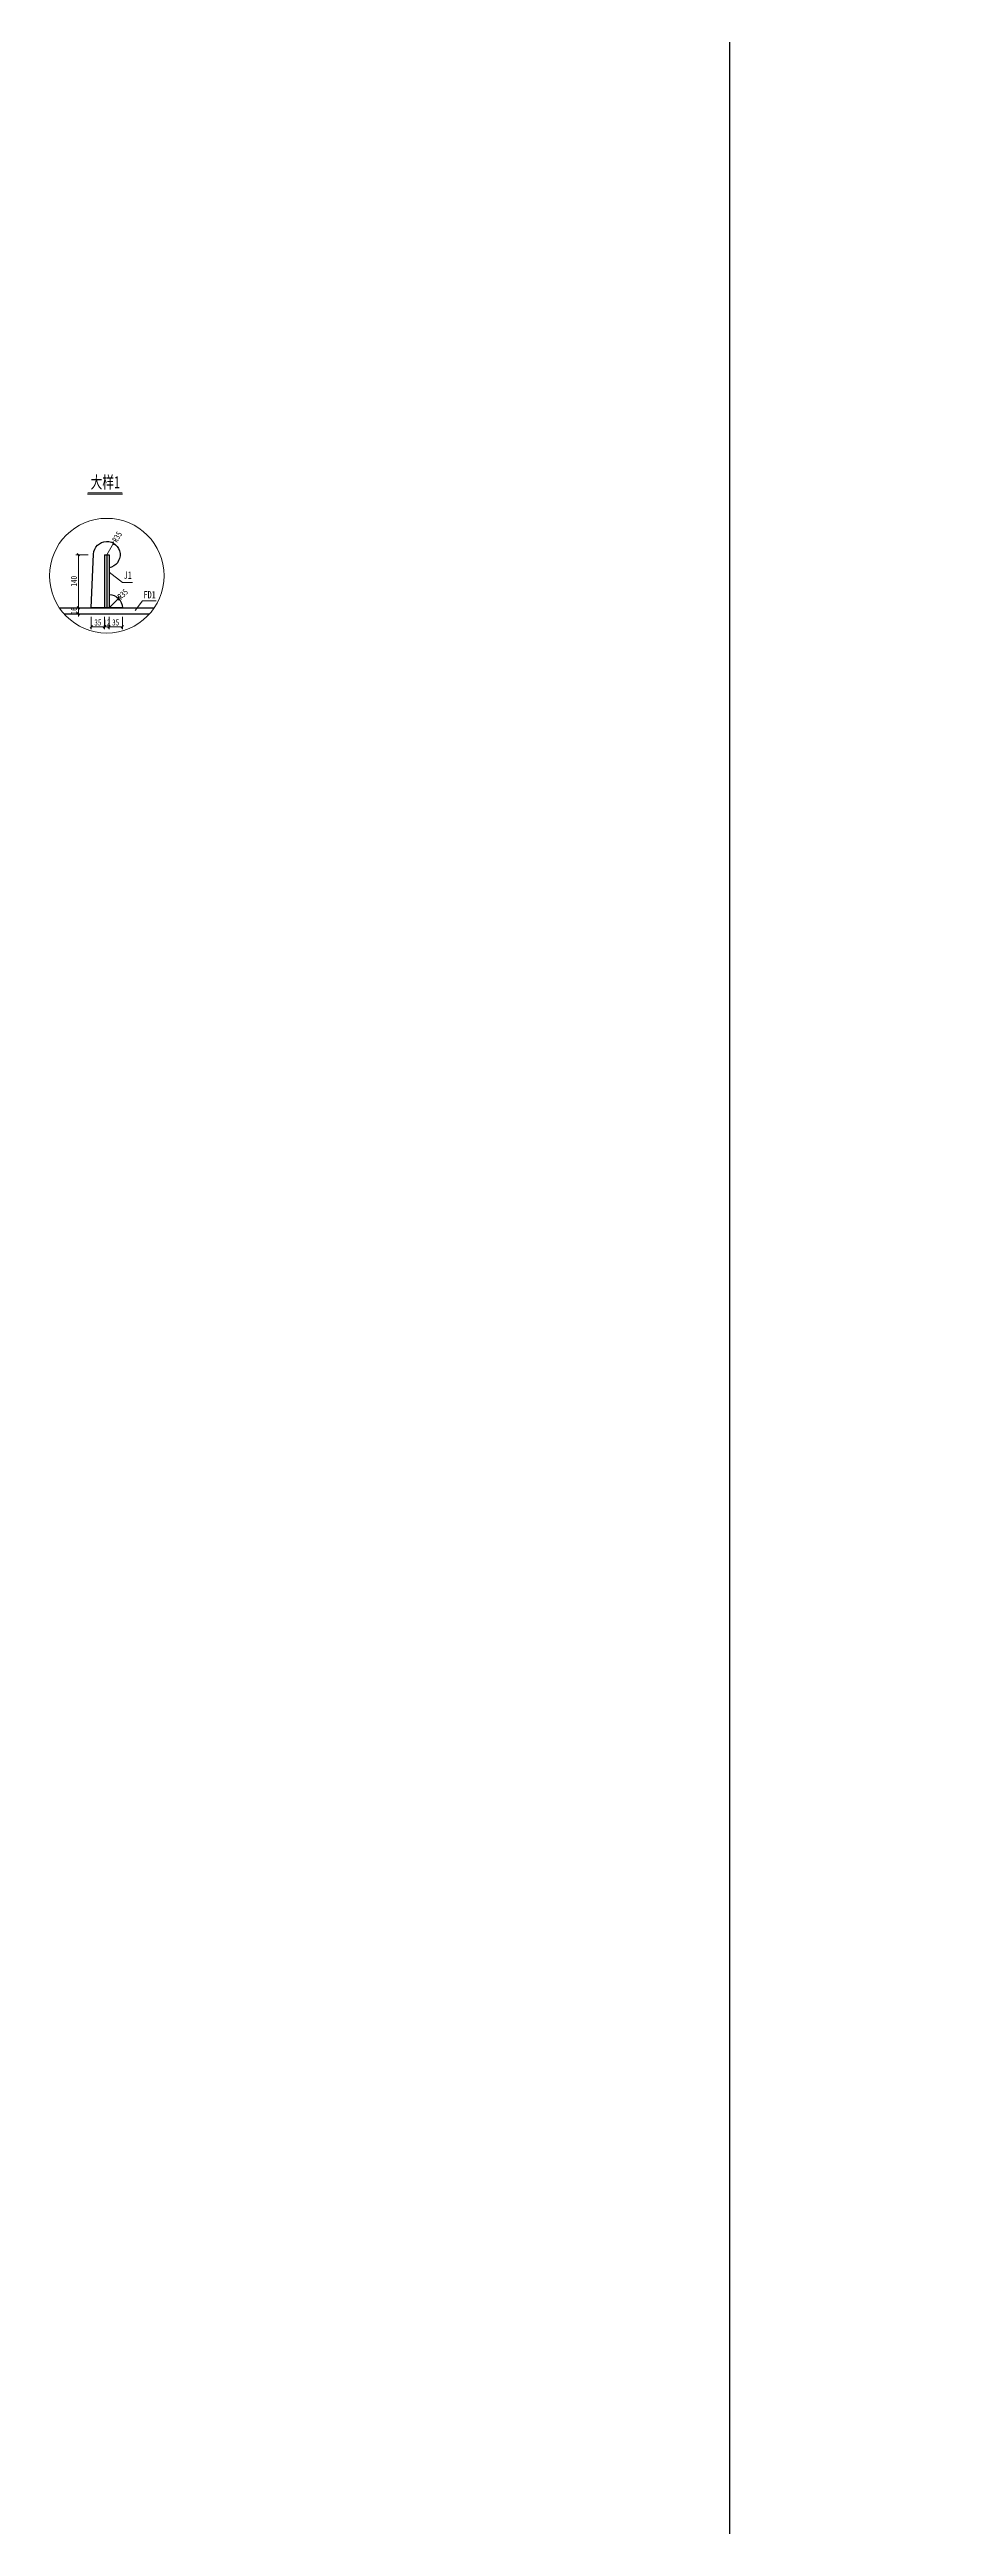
# Model space of a CAD drawing. Header units: millimetres. Extents: x -60009 to 63758, y -2164 to 95433.
# Drawn here: x -21111 to -18727, y 43532 to 50060 of the extents above; entities that cross this region are included whole.
import ezdxf
from ezdxf.enums import TextEntityAlignment as Align

# ---------------------------------------------------------------- set-up
doc = ezdxf.new("R2010")
doc.units = ezdxf.units.MM
doc.layers.get('Defpoints').update_dxf_attribs({"color": 8})
for name, color, linetype, lineweight in [('文字', 7, 'Continuous', 15), ('标注线及字体', 2, 'Continuous', 15), ('细实线', 4, 'Continuous', 15), ('钢板粗线', 1, 'Continuous', 25)]:
    doc.layers.add(name, color=color, linetype=linetype, lineweight=lineweight)
doc.styles.add('111', font='仿宋_GB2312.TTF', dxfattribs={"width": 0.7})
doc.styles.add('BM_Dim', font='仿宋_GB2312.TTF', dxfattribs={"width": 0.85})
doc.dimstyles.new('200', dxfattribs={"dimscale": 0, "dimtxt": 2.5, "dimasz": 1, "dimexe": 1, "dimexo": 1, "dimgap": 0.6, "dimtad": 1, "dimdec": 0, "dimdsep": 46, "dimtxsty": '111', "dimblk": 'OBLIQUE', "dimcen": 0, "dimclrd": 4, "dimclre": 4, "dimclrt": 4, "dimadec": 1, "dimazin": 2, "dimtfac": 1, "dimtdec": 0, "dimtix": 1, "dimtmove": 2, "dimatfit": 3, "dimfxl": 4, "dimfxlon": 1, "dimtolj": 1, "dimlwd": -1, "dimlwe": -1, "dimarcsym": 0})

# ---------------------------------------------------------------- blocks, each defined once
blk = doc.blocks.new('_Oblique')
at = {"color": 0, "linetype": 'ByBlock', "lineweight": -2}
blk.add_line((-0.5, -0.5), (0.5, 0.5), dxfattribs=at)
blk = doc.blocks.new('*D26')
at = {"layer": 'Defpoints', "color": 0, "transparency": 16777216}
for p in [(4802.4, 48424.8), (5148.5, 47486.6), (-3312.5, 46016.2), (-18535.6, 38702.5), (-18113.5, 37796)]:
    blk.add_point(p, dxfattribs=at)
at = {"layer": '细实线', "color": 4, "transparency": 16777216}
for p, q in [((4664.8, 48797.9), (4549.4, 49110.6)), ((-18705.4, 39067.1), (-18846, 39369.3))]:
    blk.add_line(p, q, dxfattribs=at)
blk.add_arc((111035.8, -239598.9), 307654.9, 110.245771, 114.965716, dxfattribs=at)
at = {"layer": '细实线', "color": 4, "transparency": 16777216, "xscale": 66.66666666666666, "yscale": 66.66666666666666, "zscale": 66.66666666666666}
for p, rotation in [((4572.5, 49048.1), 20.24577076623899), ((-18817.9, 39308.9), 204.9657163053863)]:
    blk.add_blockref('_Oblique', p, dxfattribs=dict(at, rotation=rotation))
at = {"layer": '细实线', "color": 4, "transparency": 16777216, "insert": (-7280.6, 44557.8), "char_height": 166.667, "attachment_point": 5, "rotation": 22.60574, "style": '111'}
blk.add_mtext('25289 顶板t=16mm', dxfattribs=at)
blk = doc.blocks.new('12-140加劲 有焊孔')
at = {"layer": '钢板粗线'}
for p, q in [((41, 0), (35, 141.5)), ((-41, 0), (41, 0))]:
    blk.add_line(p, q, dxfattribs=at)
for centre, start, end in [((0, 140), 2.44105, 260.12911), ((-6, 0), 90, 180)]:
    blk.add_arc(centre, 35, start, end, dxfattribs=at)
blk = doc.blocks.new('12-140加劲 无焊孔')
at = {"layer": 'Defpoints'}
blk.add_line((0, -140), (0, 0), dxfattribs=at)
at = {"layer": '钢板粗线'}
for p, q in [((-6, 0), (6, 0)), ((-6, -140), (-6, 0)), ((6, -140), (6, 0)), ((-6, -140), (6, -140))]:
    blk.add_line(p, q, dxfattribs=at)
blk = doc.blocks.new('*D65')
at = {"layer": 'Defpoints', "color": 0, "transparency": 16777216}
for p in [(-20966.1, 48728.3), (-21035.1, 48588.4), (-20966.1, 48588.4)]:
    blk.add_point(p, dxfattribs=at)
at = {"layer": '细实线', "color": 4, "transparency": 16777216}
for p, q in [((-21009.1, 48728.3), (-21041.6, 48728.3)), ((-21035.1, 48728.3), (-21035.1, 48588.4)), ((-21009.1, 48588.4), (-21041.6, 48588.4))]:
    blk.add_line(p, q, dxfattribs=at)
at = {"layer": '细实线', "color": 4, "transparency": 16777216, "xscale": 6.510416666666665, "yscale": 6.510416666666665, "zscale": 6.510416666666665}
for p, rotation in [((-21035.1, 48728.3), 90), ((-21035.1, 48588.4), 270)]:
    blk.add_blockref('_Oblique', p, dxfattribs=dict(at, rotation=rotation))
at = {"layer": '细实线', "color": 4, "transparency": 16777216, "insert": (-21046.8, 48658.4), "char_height": 16.28, "attachment_point": 5, "rotation": 90, "style": '111'}
blk.add_mtext('\\A1;140', dxfattribs=at)
blk = doc.blocks.new('*D66')
at = {"layer": 'Defpoints', "color": 0, "transparency": 16777216}
for p in [(-21001.1, 48588.4), (-20966.1, 48588.4), (-21001.1, 48538.2)]:
    blk.add_point(p, dxfattribs=at)
at = {"layer": '细实线', "color": 4, "transparency": 16777216}
for p, q in [((-21001.1, 48564.2), (-21001.1, 48531.7)), ((-20966.1, 48538.2), (-21001.1, 48538.2)), ((-20966.1, 48564.2), (-20966.1, 48531.7))]:
    blk.add_line(p, q, dxfattribs=at)
at = {"layer": '细实线', "color": 4, "transparency": 16777216, "xscale": 6.510416666666665, "yscale": 6.510416666666665, "zscale": 6.510416666666665, "rotation": 180}
blk.add_blockref('_Oblique', (-21001.1, 48538.2), dxfattribs=at)
at = {"layer": '细实线', "color": 4, "transparency": 16777216, "xscale": 6.510416666666665, "yscale": 6.510416666666665, "zscale": 6.510416666666665}
blk.add_blockref('_Oblique', (-20966.1, 48538.2), dxfattribs=at)
at = {"layer": '细实线', "color": 4, "transparency": 16777216, "insert": (-20983.6, 48549.8), "char_height": 16.28, "attachment_point": 5, "style": '111'}
blk.add_mtext('\\A1;35', dxfattribs=at)
blk = doc.blocks.new('*D67')
at = {"layer": 'Defpoints', "color": 0, "transparency": 16777216}
for p in [(-20966.1, 48588.4), (-20954.1, 48588.4), (-20954.1, 48538.2)]:
    blk.add_point(p, dxfattribs=at)
at = {"layer": '细实线', "color": 4, "transparency": 16777216}
for p, q in [((-20966.1, 48538.2), (-20972.7, 48538.2)), ((-20966.1, 48564.2), (-20966.1, 48531.7)), ((-20966.1, 48538.2), (-20954.1, 48538.2)), ((-20954.1, 48564.2), (-20954.1, 48531.7)), ((-20954.1, 48538.2), (-20947.6, 48538.2))]:
    blk.add_line(p, q, dxfattribs=at)
at = {"layer": '细实线', "color": 4, "transparency": 16777216, "xscale": 6.510416666666665, "yscale": 6.510416666666665, "zscale": 6.510416666666665}
blk.add_blockref('_Oblique', (-20966.1, 48538.2), dxfattribs=at)
at = {"layer": '细实线', "color": 4, "transparency": 16777216, "xscale": 6.510416666666665, "yscale": 6.510416666666665, "zscale": 6.510416666666665, "rotation": 180}
blk.add_blockref('_Oblique', (-20954.1, 48538.2), dxfattribs=at)
at = {"layer": '细实线', "color": 4, "transparency": 16777216, "insert": (-20960.1, 48549.7), "char_height": 16.28, "attachment_point": 5, "style": '111'}
blk.add_mtext('\\A1;12', dxfattribs=at)
blk = doc.blocks.new('*D68')
at = {"layer": 'Defpoints', "color": 0, "transparency": 16777216}
for p in [(-20954.1, 48588.4), (-20919.1, 48588.4), (-20919.1, 48538.2)]:
    blk.add_point(p, dxfattribs=at)
at = {"layer": '细实线', "color": 4, "transparency": 16777216}
for p, q in [((-20954.1, 48564.2), (-20954.1, 48531.7)), ((-20954.1, 48538.2), (-20919.1, 48538.2)), ((-20919.1, 48564.2), (-20919.1, 48531.7))]:
    blk.add_line(p, q, dxfattribs=at)
at = {"layer": '细实线', "color": 4, "transparency": 16777216, "xscale": 6.510416666666665, "yscale": 6.510416666666665, "zscale": 6.510416666666665, "rotation": 180}
blk.add_blockref('_Oblique', (-20954.1, 48538.2), dxfattribs=at)
at = {"layer": '细实线', "color": 4, "transparency": 16777216, "xscale": 6.510416666666665, "yscale": 6.510416666666665, "zscale": 6.510416666666665}
blk.add_blockref('_Oblique', (-20919.1, 48538.2), dxfattribs=at)
at = {"layer": '细实线', "color": 4, "transparency": 16777216, "insert": (-20936.6, 48549.8), "char_height": 16.28, "attachment_point": 5, "style": '111'}
blk.add_mtext('\\A1;35', dxfattribs=at)
blk = doc.blocks.new('*D69')
at = {"layer": 'Defpoints', "color": 0, "transparency": 16777216}
for p in [(-20960.1, 48728.4), (-20942.5, 48758.7)]:
    blk.add_point(p, dxfattribs=at)
at = {"layer": '细实线', "color": 4, "transparency": 16777216}
for p, q in [((-20942.5, 48758.7), (-20960.1, 48728.4)), ((-20960.1, 48728.4), (-20942.5, 48758.7))]:
    blk.add_line(p, q, dxfattribs=at)
at = {"layer": '细实线', "color": 4, "transparency": 16777216, "xscale": 6.510416666666665, "yscale": 6.510416666666665, "zscale": 6.510416666666665, "rotation": 59.80760468118838}
blk.add_blockref('_Oblique', (-20942.5, 48758.7), dxfattribs=at)
at = {"layer": '细实线', "color": 4, "transparency": 16777216, "insert": (-20932.8, 48775.4), "char_height": 16.28, "attachment_point": 5, "rotation": 59.8076, "style": '111'}
blk.add_mtext('\\A1;R35', dxfattribs=at)
blk = doc.blocks.new('*D70')
at = {"layer": 'Defpoints', "color": 0, "transparency": 16777216}
for p in [(-20954.1, 48588.4), (-20929.3, 48613.1)]:
    blk.add_point(p, dxfattribs=at)
at = {"layer": '细实线', "color": 4, "transparency": 16777216}
for p, q in [((-20929.3, 48613.1), (-20954.1, 48588.4)), ((-20954.1, 48588.4), (-20929.3, 48613.1))]:
    blk.add_line(p, q, dxfattribs=at)
at = {"layer": '细实线', "color": 4, "transparency": 16777216, "xscale": 6.510416666666665, "yscale": 6.510416666666665, "zscale": 6.510416666666665, "rotation": 44.79607134912222}
blk.add_blockref('_Oblique', (-20929.3, 48613.1), dxfattribs=at)
at = {"layer": '细实线', "color": 4, "transparency": 16777216, "insert": (-20918, 48624.3), "char_height": 16.28, "attachment_point": 5, "rotation": 44.79607, "style": '111'}
blk.add_mtext('\\A1;R35', dxfattribs=at)
blk = doc.blocks.new('*D71')
at = {"layer": 'Defpoints', "color": 0, "transparency": 16777216}
for p in [(-21035.1, 48572.4), (-21001.1, 48588.4), (-21001.1, 48572.4)]:
    blk.add_point(p, dxfattribs=at)
at = {"layer": '细实线', "color": 4, "transparency": 16777216}
for p, q in [((-21009.1, 48588.4), (-21041.6, 48588.4)), ((-21009.1, 48572.4), (-21041.6, 48572.4)), ((-21035.1, 48588.4), (-21035.1, 48594.9)), ((-21035.1, 48588.4), (-21035.1, 48572.4)), ((-21035.1, 48572.4), (-21035.1, 48565.9))]:
    blk.add_line(p, q, dxfattribs=at)
at = {"layer": '细实线', "color": 4, "transparency": 16777216, "xscale": 6.510416666666665, "yscale": 6.510416666666665, "zscale": 6.510416666666665}
for p, rotation in [((-21035.1, 48588.4), 270), ((-21035.1, 48572.4), 90)]:
    blk.add_blockref('_Oblique', p, dxfattribs=dict(at, rotation=rotation))
at = {"layer": '细实线', "color": 4, "transparency": 16777216, "insert": (-21046.8, 48580.4), "char_height": 16.28, "attachment_point": 5, "rotation": 90, "style": '111'}
blk.add_mtext('\\A1;16', dxfattribs=at)

msp = doc.modelspace()

# ---------------------------------------------------------------- linework, layer by layer
at = {"color": 4}
msp.add_line((-21010.6, 48888.7), (-20919, 48888.7), dxfattribs=at)
at = {"color": 6, "const_width": 2.34}
msp.add_lwpolyline([(-21010.6, 48892.7), (-20919, 48892.7)], dxfattribs=at)
at = {"layer": 'Defpoints'}
msp.add_lwpolyline([(-19316.8, 51614.2), (6349.8, 51614.2), (6349.8, 34560.8), (-19316.8, 34560.8)], close=True, dxfattribs=at)
at = {"layer": '细实线'}
for p, q in [((-20918.7, 48655.1), (-20954.1, 48682.2)), ((-20918.7, 48655.1), (-20892, 48655.1)), ((-20866.2, 48606.5), (-20885.6, 48581.7)), ((-20866.2, 48606.5), (-20829.5, 48606.5))]:
    msp.add_line(p, q, dxfattribs=at)
msp.add_circle((-20960.1, 48673), 151.1, dxfattribs=at)
at = {"layer": '钢板粗线'}
for p, q in [((-21085.3, 48588.4), (-20834.9, 48588.4)), ((-21072.9, 48572.4), (-20847.4, 48572.4))]:
    msp.add_line(p, q, dxfattribs=at)

# ---------------------------------------------------------------- block references
at = {"layer": '细实线', "xscale": -1}
msp.add_blockref('12-140加劲 有焊孔', (-20960.1, 48588.4), dxfattribs=at)
at = {"layer": '细实线', "xscale": -1, "rotation": 180}
msp.add_blockref('12-140加劲 无焊孔', (-20960.1, 48588.4), dxfattribs=at)

# ---------------------------------------------------------------- texts
at = {"layer": '文字', "style": 'BM_Dim', "width": 0.7}
for s, p in [('J1', (-20904.9, 48658.8)), ('FD1', (-20847.1, 48607.1))]:
    msp.add_text(s, height=19.53, dxfattribs=at).set_placement(p, align=Align.BOTTOM_CENTER)
at = {"layer": '标注线及字体', "color": 0, "style": '111', "width": 0.7}
msp.add_text('大样1', height=32.55, dxfattribs=at).set_placement((-20964.2, 48920.1), align=Align.MIDDLE)

# ---------------------------------------------------------------- dimensions: what is measured, and where the dimension line sits
at = {"layer": '细实线'}
dim = msp.add_angular_dim_2l(base=(-3312.5, 46016.2), line1=((-18535.6, 38702.5), (-18113.5, 37796)), line2=((4802.4, 48424.8), (5148.5, 47486.6)), text='25289 顶板t=16mm', dimstyle='200', override={"dimscale": 66.666667, "dimtxsty": '111', "dimblk": 'Oblique'}, dxfattribs=at)
dim.commit()
dim.dimension.update_dxf_attribs({"geometry": '*D26', "text_midpoint": (-7280.6, 44557.8)})
for center, mpoint, picture, middle in [((-20960.1, 48728.4), (-20942.5, 48758.7), '*D69', (-20932.8, 48775.4)), ((-20954.1, 48588.4), (-20929.3, 48613.1), '*D70', (-20918, 48624.3))]:
    dim = msp.add_radius_dim(center=center, mpoint=mpoint, dimstyle='200', override={"dimscale": 6.510417, "dimblk": 'Oblique'}, dxfattribs=at)
    dim.commit()
    dim.dimension.update_dxf_attribs({"geometry": picture, "text_midpoint": middle, "dimtype": 164})
for base, p1, p2, picture, middle in [((-21035.1, 48588.4), (-20966.1, 48728.3), (-20966.1, 48588.4), '*D65', (-21046.8, 48658.4)), ((-21035.1, 48572.4), (-21001.1, 48588.4), (-21001.1, 48572.4), '*D71', (-21046.8, 48580.4))]:
    dim = msp.add_linear_dim(base=base, p1=p1, p2=p2, angle=90, dimstyle='200', override={"dimscale": 6.510417, "dimblk": 'Oblique'}, dxfattribs=at)
    dim.commit()
    dim.dimension.update_dxf_attribs({"geometry": picture, "text_midpoint": middle})
for base, p1, p2, picture, middle in [((-21001.1, 48538.2), (-20966.1, 48588.4), (-21001.1, 48588.4), '*D66', (-20983.6, 48549.8)), ((-20954.1, 48538.2), (-20966.1, 48588.4), (-20954.1, 48588.4), '*D67', (-20960.1, 48549.7)), ((-20919.1, 48538.2), (-20954.1, 48588.4), (-20919.1, 48588.4), '*D68', (-20936.6, 48549.8))]:
    dim = msp.add_linear_dim(base=base, p1=p1, p2=p2, dimstyle='200', override={"dimscale": 6.510417, "dimblk": 'Oblique'}, dxfattribs=at)
    dim.commit()
    dim.dimension.update_dxf_attribs({"geometry": picture, "text_midpoint": middle})

doc.saveas('drawing.dxf')
